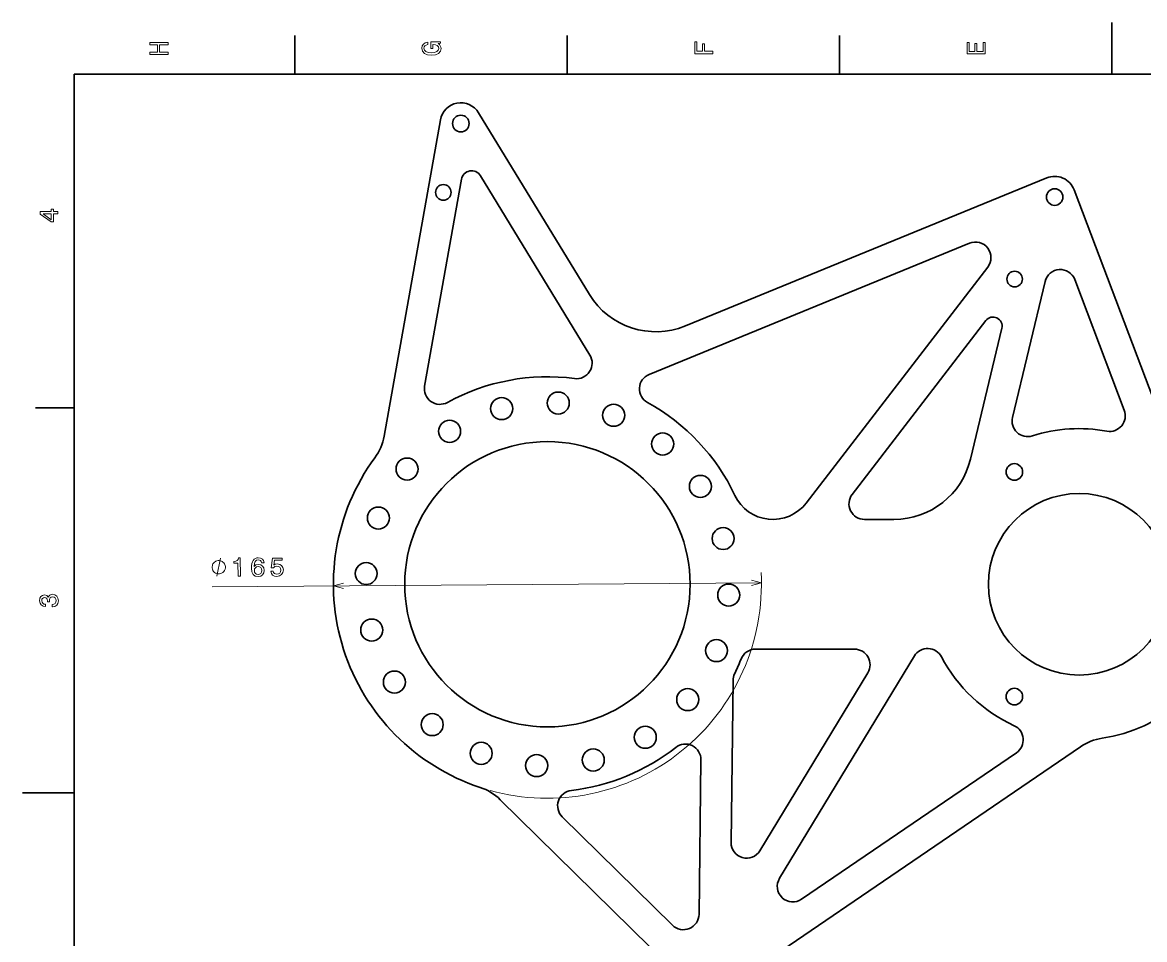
# Model space of a CAD drawing. Extents: x 0 to 420, y 0 to 297.
# Drawn here: x 0 to 216.3, y 120.2 to 297 of the extents above; entities that cross this region are included whole.
import ezdxf

# ---------------------------------------------------------------- set-up
doc = ezdxf.new("R2010")
doc.units = 0

msp = doc.modelspace()

# ---------------------------------------------------------------- linework, layer by layer
at = {"color": 7, "lineweight": 35, "ltscale": 0.25}
for p, q in [((210, 287), (210, 297)), ((10, 148.5), (0, 148.5))]:
    msp.add_line(p, q, dxfattribs=at)
at = {"color": 7, "lineweight": 35, "ltscale": 0.1875}
for p, q in [((52.5, 287), (52.5, 294.5)), ((105, 287), (105, 294.5)), ((157.5, 287), (157.5, 294.5)), ((10, 222.699997), (2.5, 222.699997))]:
    msp.add_line(p, q, dxfattribs=at)
at = {"color": 7, "lineweight": 35}
for p, q in [((410, 287), (10, 287)), ((10, 287), (10, 10)), ((109.284286, 244.563751), (87.914177, 279.59491)), ((80.561325, 278.21283), (69.70993, 217.256378)), ((77.522308, 226.907318), (84.617004, 266.760986)), ((88.293434, 267.451996), (109.37468, 232.894379)), ((197.446793, 267.036621), (127.775963, 238.495026)), ((202.704056, 264.751312), (221.835754, 214.21225)), ((182.54921, 254.449677), (120.788422, 229.148529)), ((186.064499, 249.844666), (151.086151, 204.364944)), ((190.838181, 220.868805), (197.120667, 247.072327)), ((202.843689, 247.434967), (212.38356, 222.23407)), ((185.699234, 239.527939), (159.936005, 206.029953)), ((182.741928, 212.834808), (188.788193, 238.05304)), ((171.9254, 174.886169), (145.934906, 132.025497)), ((162.943298, 171.645493), (142.147568, 137.35144)), ((136.582581, 138.943909), (136.966797, 170.148376)), ((203.941559, 157.397064), (134.52124, 110.038849)), ((150.190765, 127.991714), (191.598373, 156.239792)), ((130.411423, 125.080902), (130.778198, 154.867783)), ((129.4646, 110.489006), (92.093521, 147.182709)), ((104.053963, 143.847794), (125.309822, 122.977211))]:
    msp.add_line(p, q, dxfattribs=at)
at = {"color": 7, "lineweight": 35, "ltscale": 0.141878}
msp.add_line((162.314026, 201.201019), (167.989151, 201.201019), dxfattribs=at)
at = {"color": 7, "lineweight": 13}
msp.add_line((36.575912, 188.228348), (142.441422, 189.002747), dxfattribs=at)
at = {"color": 7, "lineweight": 35, "ltscale": 0.476908}
msp.add_line((160.378082, 176.201019), (141.301743, 176.201019), dxfattribs=at)
at = {"color": 7, "lineweight": 13}
for points in [[(28.083214, 290.829987), (28.083214, 291.299011), (26.439121, 291.299011), (26.439121, 292.701019), (28.083214, 292.701019), (28.083214, 293.164978), (24.583214, 293.164978), (24.583214, 292.701019), (26.010447, 292.701019), (26.010447, 291.299011), (24.583214, 291.299011), (24.583214, 290.829987)], [(80.114197, 292.922913), (80.583214, 293.008667), (80.583214, 293.260803), (78.692001, 293.260803), (78.692001, 291.984863), (79.120674, 291.984863), (79.120674, 292.771606), (79.15094, 292.771606), (79.614914, 292.71109), (79.957855, 292.549713), (80.174713, 292.302612), (80.245316, 291.994965), (80.154541, 291.652039), (79.882202, 291.384735), (79.433357, 291.213257), (78.818085, 291.15274), (78.207855, 291.208221), (77.759003, 291.3797), (77.486671, 291.652039), (77.390854, 292.020172), (77.441284, 292.272339), (77.582497, 292.479126), (77.819527, 292.630402), (78.137245, 292.716156), (78.137245, 293.215424), (77.653099, 293.08429), (77.289986, 292.837189), (77.068085, 292.489197), (76.987396, 292.050446), (77.113472, 291.475525), (77.481628, 291.041779), (78.0616, 290.764404), (78.833214, 290.668579), (79.609871, 290.764404), (80.189842, 291.041779), (80.557999, 291.450287), (80.679039, 291.964691), (80.638687, 292.252167), (80.537827, 292.509369), (80.361313, 292.731262)], [(133.083206, 290.966156), (133.083206, 291.43515), (131.474411, 291.43515), (131.474411, 292.907776), (131.055832, 292.907776), (131.055832, 291.43515), (130.006836, 291.43515), (130.006836, 293.245697), (129.583206, 293.245697), (129.583206, 290.966156)], [(185.583206, 290.940918), (185.583206, 293.159943), (185.159576, 293.159943), (185.159576, 291.404907), (183.974411, 291.404907), (183.974411, 292.968292), (183.555832, 292.968292), (183.555832, 291.404907), (182.506836, 291.404907), (182.506836, 293.119598), (182.083206, 293.119598), (182.083206, 290.940918)], [(6.833213, 260.077362), (6.833213, 260.53125), (5.965778, 260.53125), (5.965778, 261.030548), (5.56232, 261.030548), (5.56232, 260.53125), (3.408862, 260.53125), (3.408862, 260.072327), (5.521974, 258.539185), (5.965778, 258.539185), (5.965778, 260.077362)], [(5.56232, 258.96283), (3.993876, 260.077362), (5.56232, 260.077362)], [(39.115082, 191.997025), (39.114227, 192.113693), (39.054199, 192.346588), (38.994583, 192.521164), (38.935394, 192.637405), (38.817459, 192.811539), (38.641174, 192.98526), (38.465332, 193.100632), (38.348236, 193.158112), (38.172821, 193.215164), (37.939072, 193.27179), (37.822403, 193.270935), (37.705734, 193.270081), (37.472839, 193.210052), (37.298264, 193.150436), (37.182037, 193.091248), (37.007889, 192.973312), (36.834167, 192.797028), (36.718796, 192.621185), (36.661316, 192.504089), (36.604263, 192.328674), (36.547638, 192.094925), (36.548492, 191.978256), (36.549347, 191.861588), (36.609375, 191.628693), (36.668991, 191.454117), (36.72818, 191.337891), (36.846115, 191.163742), (37.0224, 190.990021), (37.198242, 190.874649), (37.315338, 190.817169), (37.490753, 190.760117), (37.724518, 190.703491), (37.841171, 190.704346), (37.95784, 190.7052), (38.190735, 190.765228), (38.365311, 190.824844), (38.481552, 190.884033), (38.655685, 191.001968), (38.829407, 191.178253), (38.944778, 191.354095), (39.002258, 191.471191), (39.059311, 191.646606), (39.115936, 191.880371)], [(41.555069, 190.264832), (42.013992, 190.268188), (41.988205, 193.793304), (41.645264, 193.790802), (41.556747, 193.482513), (41.376709, 193.274414), (41.10022, 193.151352), (40.717239, 193.1082), (40.719864, 192.750137), (41.536835, 192.756119)], [(46.573395, 192.858521), (46.474594, 193.266312), (46.250473, 193.567276), (45.906143, 193.756409), (45.461868, 193.818726), (45.164597, 193.781235), (44.908096, 193.683533), (44.682297, 193.525543), (44.492279, 193.302246), (44.343018, 193.023773), (44.234543, 192.685074), (44.166855, 192.286148), (44.149963, 191.837173), (44.235886, 191.121643), (44.486801, 190.604004), (44.887497, 190.29425), (45.432922, 190.192322), (45.921448, 190.286682), (46.292892, 190.526443), (46.532227, 190.901398), (46.614502, 191.376068), (46.525269, 191.854538), (46.290588, 192.220993), (45.930832, 192.450348), (45.48645, 192.527802), (45.008087, 192.423431), (44.65213, 192.133362), (44.723724, 192.688644), (44.882187, 193.088226), (45.127563, 193.327072), (45.46991, 193.410263), (45.722351, 193.371765), (45.914764, 193.267258), (46.04213, 193.091675), (46.109436, 192.855133)], [(47.860306, 191.223801), (47.974274, 190.811081), (48.223755, 190.490128), (48.588333, 190.291061), (49.052856, 190.218811), (49.561539, 190.313309), (49.95813, 190.563339), (50.207413, 190.958542), (50.299545, 191.463547), (50.210373, 191.931931), (49.965622, 192.298309), (49.585648, 192.532562), (49.09584, 192.614716), (48.718048, 192.551437), (48.426773, 192.382874), (48.561081, 193.326965), (50.094177, 193.338181), (50.091156, 193.751709), (48.220169, 193.738022), (47.956375, 191.880142), (48.359818, 191.883087), (48.650589, 192.122253), (49.023148, 192.210724), (49.346313, 192.157608), (49.594604, 191.998032), (49.752747, 191.75206), (49.810547, 191.434753), (49.757401, 191.116638), (49.597824, 190.868347), (49.351852, 190.710205), (49.034546, 190.652405), (48.766998, 190.685745), (48.559387, 190.800232), (48.406769, 190.980667), (48.329315, 191.227234)], [(46.125351, 191.367447), (46.072205, 191.049332), (45.93277, 190.806229), (45.707016, 190.643188), (45.424973, 190.590698), (45.12706, 190.638947), (44.898972, 190.793625), (44.750946, 191.034622), (44.703247, 191.352005), (44.751389, 191.665054), (44.890854, 191.903107), (45.121735, 192.056091), (45.434006, 192.113861), (45.706726, 192.060379), (45.924652, 191.91571), (46.067596, 191.679718)], [(5.73379, 184.329117), (5.769093, 184.329117), (6.253242, 184.409805), (6.616354, 184.646835), (6.848343, 185.020035), (6.934078, 185.514282), (6.848343, 186.038773), (6.626441, 186.432144), (6.273415, 186.684311), (5.819525, 186.775085), (5.521974, 186.734741), (5.279899, 186.623795), (5.0933, 186.44223), (4.957133, 186.20015), (4.684798, 186.527969), (4.251081, 186.643967), (3.857709, 186.568314), (3.560158, 186.351456), (3.373559, 185.998428), (3.307997, 185.514282), (3.388689, 185.060394), (3.610591, 184.712402), (3.963617, 184.485458), (4.432637, 184.409805), (4.46794, 184.409805), (4.46794, 184.858658), (4.145173, 184.899002), (3.913184, 185.030121), (3.771974, 185.241943), (3.721542, 185.53949), (3.761888, 185.801743), (3.867795, 185.993378), (4.039265, 186.109375), (4.271254, 186.15477), (4.518372, 186.109375), (4.684798, 185.988342), (4.785663, 185.77652), (4.815922, 185.489059), (4.810879, 185.292374), (5.209294, 185.292374), (5.199208, 185.53949), (5.244596, 185.857224), (5.365634, 186.094254), (5.56232, 186.235458), (5.819525, 186.285889), (6.112032, 186.230423), (6.328891, 186.084167), (6.465058, 185.852173), (6.510447, 185.54454), (6.460014, 185.226807), (6.308718, 184.994827), (6.066643, 184.848572), (5.73379, 184.793091)]]:
    msp.add_lwpolyline(points, close=True, dxfattribs=at)
for points in [[(37.494598, 190.235123), (38.168976, 193.740158)], [(61.871643, 188.931046), (59.943619, 188.399292), (61.879211, 187.895798)], [(140.513397, 188.470993), (142.441422, 189.002747), (140.505829, 189.506241)]]:
    msp.add_lwpolyline(points, dxfattribs=at)
at = {"color": 7, "lineweight": 35}
for centre, radius in [((84.499413, 277.51178), 1.6), ((81.124374, 264.23999), 1.5), ((198.963135, 263.335175), 1.6), ((191.247299, 247.536392), 1.5), ((103.268242, 223.639404), 2.125), ((92.370094, 222.570831), 2.125), ((113.963211, 221.287964), 2.125), ((82.335541, 218.186859), 2.125), ((123.408089, 215.746689), 2.125), ((101.19252, 188.701019), 27.5), ((74.146851, 210.916595), 2.125), ((191.19252, 210.351654), 1.6), ((130.678345, 207.557999), 2.125), ((203.69252, 188.701019), 17.5), ((68.60556, 201.47171), 2.125), ((135.062347, 197.523453), 2.125), ((66.25412, 190.776749), 2.125), ((136.13092, 186.62529), 2.125), ((67.322693, 179.878586), 2.125), ((133.77948, 175.930328), 2.125), ((71.70668, 169.84404), 2.125), ((128.23819, 166.485443), 2.125), ((191.19252, 167.050385), 1.6), ((78.976952, 161.65535), 2.125), ((120.0495, 159.215179), 2.125), ((88.421829, 156.114075), 2.125), ((99.116798, 153.762634), 2.125), ((110.014946, 154.831207), 2.125)]:
    msp.add_circle(centre, radius, dxfattribs=at)
for centre, radius, start, end in [((84.499413, 277.51178), 4, 31.384504, 169.906024), ((86.586052, 266.410461), 2, 31.384504, 169.906024), ((198.963135, 263.335175), 4, 20.734289, 112.277129), ((183.686478, 251.673584), 3, 322.436193, 112.277129), ((200.037994, 246.372864), 3, 20.734289, 166.517403), ((122.089661, 252.375443), 15, 211.384509, 292.277131), ((187.086426, 238.46106), 1.75, 346.517406, 142.436191), ((106.813606, 231.332031), 3, 262.488634, 31.384504), ((101.19252, 188.701019), 40, 82.488632, 118.801893), ((121.925682, 226.372437), 3, 112.277129, 241.173), ((80.475868, 226.381531), 3, 169.906024, 298.801888), ((101.19252, 188.701019), 40, 25.362041, 61.172998), ((193.755508, 220.169342), 3, 166.517403, 287.524986), ((209.577866, 221.171967), 3, 259.726703, 20.734289), ((203.69252, 188.701019), 30, 79.726708, 107.524991), ((59.864716, 219.009018), 10, 323.745315, 349.906017), ((101.19252, 188.701019), 41.25, 143.74532, 251.684709), ((167.989151, 216.371902), 15.170881, 269.999997, 346.517406), ((203.69252, 188.701019), 30, 278.459685, 46.576221), ((144.661331, 209.306244), 8.10523, 205.362045, 322.436193), ((162.314026, 204.201019), 3, 142.436191, 269.999997), ((141.301743, 173.201019), 3, 90.000003, 158.871238), ((160.378082, 173.201019), 3, 328.767587, 90.000003), ((174.490616, 173.330643), 3, 27.760004, 148.767585), ((101.19252, 188.701019), 40, 334.385387, 338.871237), ((203.69252, 188.701019), 30, 207.760001, 245.309198), ((139.966583, 170.11145), 3, 154.385389, 179.294542), ((189.907715, 158.718033), 3, 304.301621, 65.309203), ((127.778427, 154.904724), 3, 359.294541, 128.190411), ((209.577057, 149.13623), 10, 98.459684, 124.301615), ((101.19252, 188.701019), 40, 276.628136, 308.190413), ((85.087418, 140.047256), 10, 45.524007, 71.684707), ((106.155792, 145.988419), 3, 96.628134, 225.524012), ((139.582352, 138.906982), 3, 179.294542, 328.767587), ((148.500107, 130.469971), 3, 148.767585, 304.301621), ((127.411652, 125.117844), 3, 225.524012, 359.294541)]:
    msp.add_arc(centre, radius, start, end, dxfattribs=at)
at = {"color": 7, "lineweight": 13}
msp.add_arc((101.19252, 188.701019), 41.25, 254.46269, 3.197085, dxfattribs=at)

doc.saveas('drawing.dxf')
